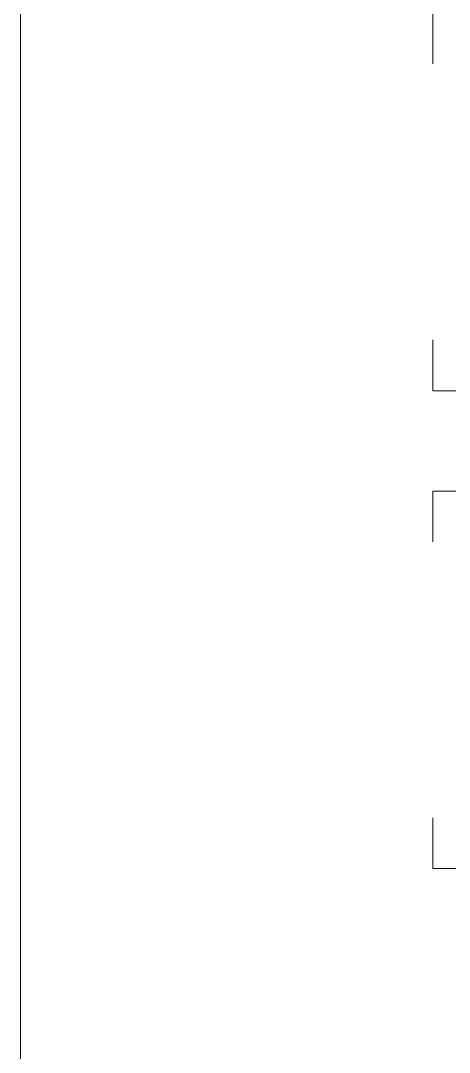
# Model space of a CAD drawing. Header units: inches. Extents: x 527934 to 2134587, y -408734 to 227304.
# Drawn here: x 1888048 to 1928514, y -223494 to -126111 of the extents above; entities that cross this region are included whole.
import ezdxf

# ---------------------------------------------------------------- set-up
doc = ezdxf.new("R2010")
doc.units = ezdxf.units.IN
doc.header["$MEASUREMENT"] = 0
doc.layers.add('paper', color=4, linetype='Continuous', lineweight=0, plot=False)
doc.layers.add('partition wall', color=5, linetype='Continuous', lineweight=20)

msp = doc.modelspace()

# ---------------------------------------------------------------- linework, layer by layer
at = {"layer": 'paper'}
for points in [[(1926953.1, -130200.9), (1926953.1, -125400.9), (1931753.1, -125400.9)], [(1931753.1, -161040.9), (1926953.1, -161040.9), (1926953.1, -156240.9)], [(1926953.1, -175312), (1926953.1, -170512), (1931753.1, -170512)], [(1931753.1, -206152), (1926953.1, -206152), (1926953.1, -201352)]]:
    msp.add_lwpolyline(points, dxfattribs=at)
at = {"layer": 'partition wall', "color": 3, "ltscale": 0.25}
msp.add_lwpolyline([(1888048, -76685.5), (2009111, -76685.5), (2009111, -317490.5), (1888048, -317490.5)], close=True, dxfattribs=at)

doc.saveas('drawing.dxf')
